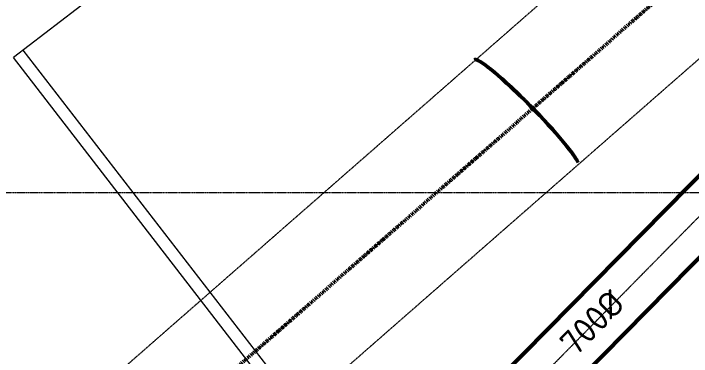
# Model space of a CAD drawing. Header units: inches. Extents: x 86328 to 235202, y 68629 to 184293.
# Drawn here: x 130844 to 139176, y 131428 to 135648 of the extents above; entities that cross this region are included whole.
import ezdxf

# ---------------------------------------------------------------- set-up
doc = ezdxf.new("R2010")
doc.units = ezdxf.units.IN
doc.header["$MEASUREMENT"] = 0
for name, pattern in [('CENTER', [2, 1.25, -0.25, 0.25, -0.25]), ('HIDDEN', [0.375, 0.25, -0.125]), ('PHANTOM2', [1.25, 0.625, -0.125, 0.125, -0.125, 0.125, -0.125])]:
    doc.linetypes.add(name, pattern=pattern)
doc.layers.add('.5', color=8, linetype='Continuous', lineweight=0)
doc.layers.add('DIM', color=251, linetype='Continuous', lineweight=0)
doc.layers.add('text', color=3, linetype='Continuous')
doc.styles.add('ISO', font='isocpeur.ttf')
doc.styles.get("Standard").update_dxf_attribs({"font": 'arial.ttf'})
doc.linetypes.add('FENCE_LINE', pattern='A,0.5,-0.1,["X",Standard,S=0.1,R=0,X=-0.02,Y=-0.05],-0.1', length=0.7)

msp = doc.modelspace()

# ---------------------------------------------------------------- linework, layer by layer
at = {"layer": '.5', "color": 8, "linetype": 'CENTER', "ltscale": 5}
msp.add_line((140880.1, 134785.2), (132542.6, 126312.5), dxfattribs=at)
at = {"layer": '.5', "color": 8, "linetype": 'CENTER', "ltscale": 10}
msp.add_line((193391.9, 133442.1), (128877.6, 133442.1), dxfattribs=at)
at = {"layer": 'DIM', "color": 8, "linetype": 'HIDDEN', "ltscale": 10}
for p, q in [((142571.3, 140375.3), (130536.2, 129831.1)), ((143782.9, 139043.7), (131722.3, 128477.2))]:
    msp.add_line(p, q, dxfattribs=at)
at = {"layer": 'DIM', "color": 8, "linetype": 'PHANTOM2', "lineweight": 50, "ltscale": 20}
msp.add_line((143734.8, 140182.1), (131137.1, 129145.1), dxfattribs=at)
at = {"layer": 'DIM', "color": 8, "linetype": 'FENCE_LINE', "ltscale": 25}
for p in [(137037.4, 139884.2), (169526, 84970.9)]:
    msp.add_line(p, (130844.2, 135105.9), dxfattribs=at)
at = {"layer": 'DIM', "color": 8, "linetype": 'Continuous', "ltscale": 25}
msp.add_line((169715.5, 84970.9), (130963, 135197.5), dxfattribs=at)
at = {"layer": 'DIM', "color": 8, "lineweight": 50}
for p, q in [((140598.5, 135005.2), (132349.1, 126621.9)), ((139551.5, 132929.6), (136722.2, 130054.4))]:
    msp.add_line(p, q, dxfattribs=at)
for centre, major_axis, ratio, start_param, end_param in [((137147.1, 134426.5), (-639.2, 652.9), 0.10343, 4.849247, 6.308275), ((137147.1, 134426.5), (-639.2, 652.9), 0.10343, 4.849247, 6.308275), ((137156.1, 134417.6), (-647.7, 661.1), 0.10213, 4.854987, 6.265499), ((137156.1, 134417.6), (-647.7, 661.1), 0.10213, 4.854987, 6.265499), ((137138.8, 134434.8), (647.7, -661.1), 0.10213, 0.261573, 1.686859), ((137138.8, 134434.8), (647.7, -661.1), 0.10213, 0.261573, 1.686859), ((137147.1, 134426.5), (639.2, -652.9), 0.103433, 0.278024, 1.6884), ((137147.1, 134426.5), (639.2, -652.9), 0.103433, 0.278024, 1.6884)]:
    msp.add_ellipse(centre, major_axis=major_axis, ratio=ratio, start_param=start_param, end_param=end_param, dxfattribs=at)

# ---------------------------------------------------------------- texts
at = {"layer": 'text', "color": 8, "style": 'ISO'}
msp.add_text('700%%C', height=307.62, rotation=45.37903, dxfattribs=at).set_placement((137748.9, 131414.4))

doc.saveas('drawing.dxf')
